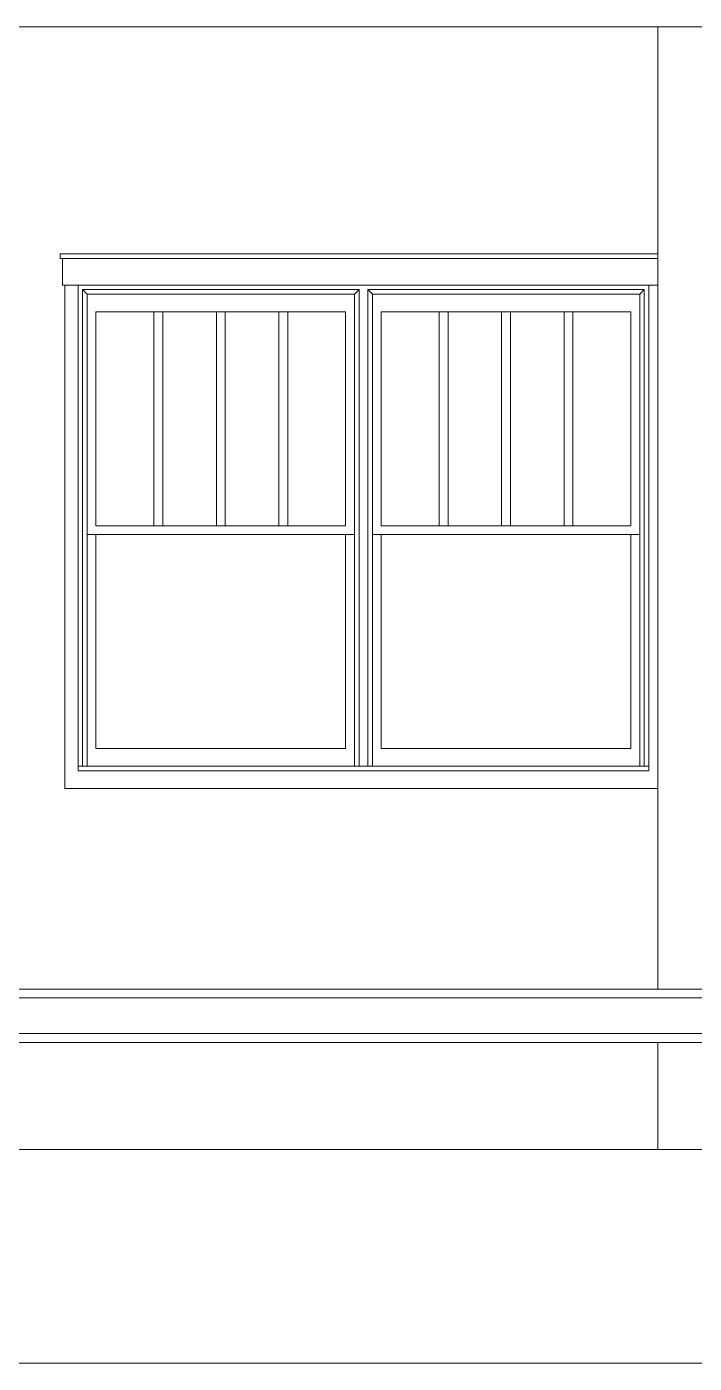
# Model space of a CAD drawing. Header units: metres. Extents: x 12.2 to 77.2, y 18.8 to 35.5.
# Drawn here: x 52.788 to 54.689, y 28.379 to 32.189 of the extents above; entities that cross this region are included whole.
import ezdxf

# ---------------------------------------------------------------- set-up
doc = ezdxf.new("R2010")
doc.units = ezdxf.units.M
doc.layers.add('0inne_gulv', color=7, linetype='Continuous', lineweight=13)

# ---------------------------------------------------------------- blocks, each defined once
blk = doc.blocks.new('One bedroom house fr')
for p, q in [((-5.3406, -0.2775), (-0.413, -0.2775)), ((-0.413, -0.9252), (-0.413, -0.2775)), ((-0.2606, -0.2775), (-0.413, -0.2775)), ((-2.1148, -0.9379), (-2.1148, -0.9252)), ((-0.413, -0.9252), (-2.1148, -0.9252)), ((-2.1085, -0.9379), (-2.1148, -0.9379)), ((-2.1085, -1.0141), (-2.1085, -0.9379)), ((-0.413, -0.9379), (-2.1085, -0.9379)), ((-0.413, -0.9379), (-0.413, -0.9252)), ((-0.413, -1.0141), (-0.413, -0.9379)), ((-2.1021, -1.0141), (-2.1085, -1.0141)), ((-2.1021, -1.0141), (-2.1021, -2.4492)), ((-2.064, -1.0141), (-2.1021, -1.0141)), ((-2.064, -1.0141), (-2.064, -2.3857)), ((-0.4384, -1.0141), (-2.064, -1.0141)), ((-2.0386, -1.0395), (-2.0513, -1.0268)), ((-2.0513, -2.3857), (-2.0513, -1.0268)), ((-2.0513, -1.0268), (-1.2639, -1.0268)), ((-1.2766, -1.0395), (-1.2639, -1.0268)), ((-1.2639, -2.3857), (-1.2639, -1.0268)), ((-1.2385, -1.0268), (-0.4511, -1.0268)), ((-1.2385, -1.0268), (-1.2385, -2.3857)), ((-1.2258, -1.0395), (-1.2385, -1.0268)), ((-0.4638, -1.0395), (-0.4511, -1.0268)), ((-0.4511, -1.0268), (-0.4511, -2.3857)), ((-0.4384, -2.3857), (-0.4384, -1.0141)), ((-0.413, -1.0141), (-0.4384, -1.0141)), ((-0.413, -2.4492), (-0.413, -1.0141)), ((-2.0386, -1.0395), (-1.2766, -1.0395)), ((-2.0386, -1.7253), (-2.0386, -1.0395)), ((-1.2766, -1.0395), (-1.2766, -1.7253)), ((-1.2258, -1.0395), (-0.4638, -1.0395)), ((-1.2258, -1.7253), (-1.2258, -1.0395)), ((-0.4638, -1.0395), (-0.4638, -1.7253)), ((-2.0132, -1.6999), (-2.0132, -1.0903)), ((-2.0132, -1.0903), (-1.8481, -1.0903)), ((-1.8481, -1.0903), (-1.8481, -1.6999)), ((-1.8481, -1.0903), (-1.8227, -1.0903)), ((-1.8227, -1.0903), (-1.8227, -1.6999)), ((-1.8227, -1.0903), (-1.6703, -1.0903)), ((-1.6703, -1.0903), (-1.6703, -1.6999)), ((-1.6703, -1.0903), (-1.6449, -1.0903)), ((-1.6449, -1.0903), (-1.6449, -1.6999)), ((-1.6449, -1.0903), (-1.4925, -1.0903)), ((-1.4925, -1.0903), (-1.4925, -1.6999)), ((-1.4925, -1.0903), (-1.4671, -1.0903)), ((-1.4671, -1.0903), (-1.302, -1.0903)), ((-1.4671, -1.0903), (-1.4671, -1.6999)), ((-1.302, -1.0903), (-1.302, -1.6999)), ((-1.2004, -1.6999), (-1.2004, -1.0903)), ((-1.2004, -1.0903), (-1.0353, -1.0903)), ((-1.0353, -1.0903), (-1.0353, -1.6999)), ((-1.0353, -1.0903), (-1.0099, -1.0903)), ((-1.0099, -1.0903), (-1.0099, -1.6999)), ((-1.0099, -1.0903), (-0.8575, -1.0903)), ((-0.8575, -1.0903), (-0.8575, -1.6999)), ((-0.8575, -1.0903), (-0.8321, -1.0903)), ((-0.8321, -1.0903), (-0.8321, -1.6999)), ((-0.8321, -1.0903), (-0.6797, -1.0903)), ((-0.6797, -1.0903), (-0.6797, -1.6999)), ((-0.6797, -1.0903), (-0.6543, -1.0903)), ((-0.6543, -1.0903), (-0.4892, -1.0903)), ((-0.6543, -1.0903), (-0.6543, -1.6999)), ((-0.4892, -1.0903), (-0.4892, -1.6999)), ((-1.8481, -1.6999), (-2.0132, -1.6999)), ((-1.8227, -1.6999), (-1.8481, -1.6999)), ((-1.6703, -1.6999), (-1.8227, -1.6999)), ((-1.6449, -1.6999), (-1.6703, -1.6999)), ((-1.4925, -1.6999), (-1.6449, -1.6999)), ((-1.4671, -1.6999), (-1.4925, -1.6999)), ((-1.302, -1.6999), (-1.4671, -1.6999)), ((-1.0353, -1.6999), (-1.2004, -1.6999)), ((-1.0099, -1.6999), (-1.0353, -1.6999)), ((-0.8575, -1.6999), (-1.0099, -1.6999)), ((-0.8321, -1.6999), (-0.8575, -1.6999)), ((-0.6797, -1.6999), (-0.8321, -1.6999)), ((-0.6543, -1.6999), (-0.6797, -1.6999)), ((-0.4892, -1.6999), (-0.6543, -1.6999)), ((-2.0386, -1.7253), (-2.0132, -1.7253)), ((-2.0386, -2.3857), (-2.0386, -1.7253)), ((-2.0132, -2.3349), (-2.0132, -1.7253)), ((-2.0132, -1.7253), (-1.302, -1.7253)), ((-1.302, -1.7253), (-1.302, -2.3349)), ((-1.302, -1.7253), (-1.2766, -1.7253)), ((-1.2766, -1.7253), (-1.2766, -2.3857)), ((-1.2258, -2.3857), (-1.2258, -1.7253)), ((-1.2258, -1.7253), (-1.2004, -1.7253)), ((-1.2004, -2.3349), (-1.2004, -1.7253)), ((-1.2004, -1.7253), (-0.4892, -1.7253)), ((-0.4892, -1.7253), (-0.4892, -2.3349)), ((-0.4892, -1.7253), (-0.4638, -1.7253)), ((-0.4638, -1.7253), (-0.4638, -2.3857)), ((-1.302, -2.3349), (-2.0132, -2.3349)), ((-0.4892, -2.3349), (-1.2004, -2.3349)), ((-2.0513, -2.3857), (-2.064, -2.3857)), ((-2.064, -2.3857), (-2.064, -2.3984)), ((-0.4384, -2.3984), (-2.064, -2.3984)), ((-2.0386, -2.3857), (-2.0513, -2.3857)), ((-1.2766, -2.3857), (-2.0386, -2.3857)), ((-1.2639, -2.3857), (-1.2766, -2.3857)), ((-1.2639, -2.3857), (-1.2385, -2.3857)), ((-1.2258, -2.3857), (-1.2385, -2.3857)), ((-1.2258, -2.3857), (-0.4638, -2.3857)), ((-0.4511, -2.3857), (-0.4638, -2.3857)), ((-0.4384, -2.3857), (-0.4511, -2.3857)), ((-0.4384, -2.3984), (-0.4384, -2.3857)), ((-2.1021, -2.4492), (-0.413, -2.4492)), ((-0.413, -3.0207), (-0.413, -2.4492)), ((-0.2606, -3.0461), (-10.8778, -3.0461)), ((-0.413, -3.0207), (-5.1823, -3.0207)), ((-0.413, -3.0207), (-0.2606, -3.0207)), ((-10.8778, -3.1477), (-0.2606, -3.1477)), ((-5.2644, -3.1731), (-0.413, -3.1731)), ((-0.413, -3.1731), (-0.2606, -3.1731)), ((-0.413, -3.4779), (-0.413, -3.1731)), ((-0.413, -3.4779), (-5.2644, -3.4779)), ((-0.2606, -3.4779), (-0.413, -3.4779)), ((-11.5005, -4.0875), (2.6095, -4.0875))]:
    blk.add_line(p, q)

msp = doc.modelspace()

# ---------------------------------------------------------------- block references
at = {"layer": '0inne_gulv'}
msp.add_blockref('One bedroom house fr', (54.9981, 32.4662), dxfattribs=at)

doc.saveas('drawing.dxf')
